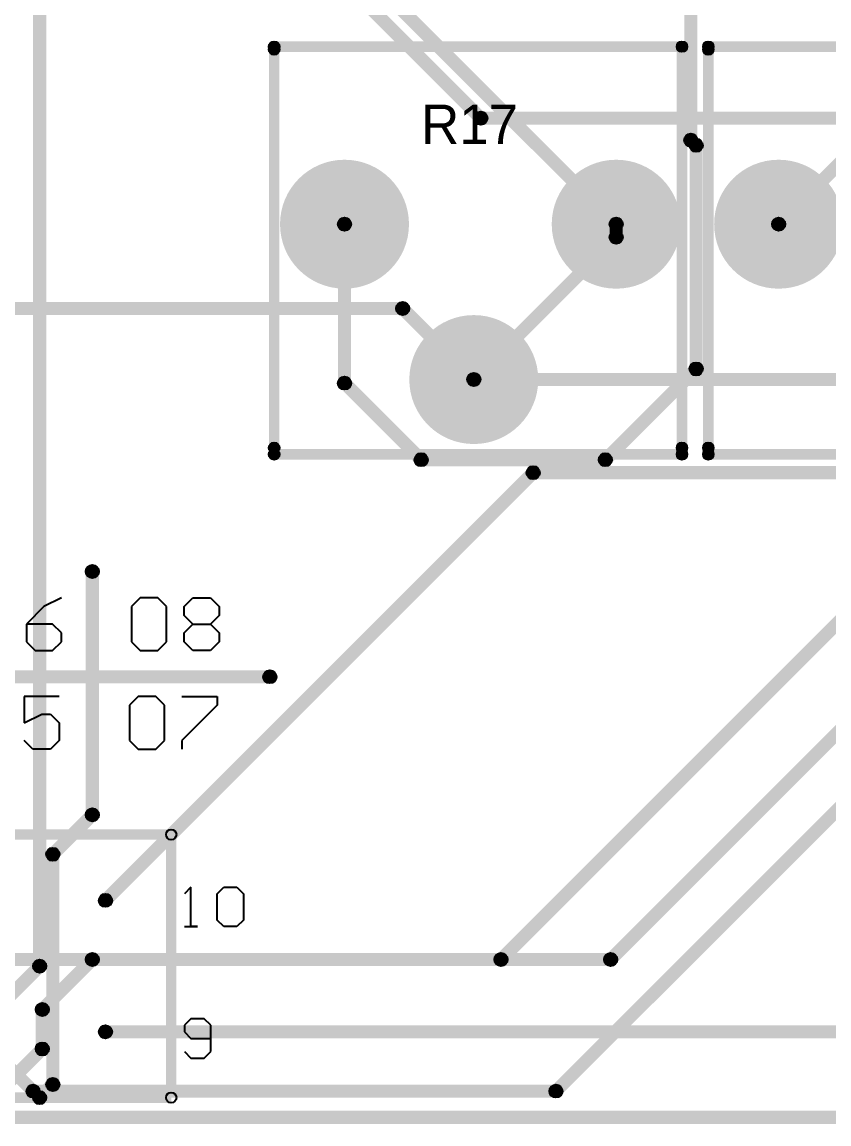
# Model space of a CAD drawing. Header units: millimetres. Extents: x 0 to 137, y 0 to 37.
# Drawn here: x 67.1 to 82.68, y -0.13 to 21.15 of the extents above; entities that cross this region are included whole.
import ezdxf

# ---------------------------------------------------------------- set-up
doc = ezdxf.new("R2010")
doc.units = ezdxf.units.MM
for name, color, linetype in [('BottomLayer', 5, 'Continuous'), ('BottomSolder', 6, 'Continuous'), ('KeepOutLayer', 6, 'Continuous'), ('MultiLayer', 9, 'Continuous'), ('PadHoleLayer', 156, 'Continuous'), ('TopLayer', 1, 'Continuous'), ('TopOverlay', 2, 'Continuous'), ('TopSolder', 216, 'Continuous')]:
    doc.layers.add(name, color=color, linetype=linetype)

# ---------------------------------------------------------------- blocks, each defined once
blk = doc.blocks.new('PCB_3362___NEW_35')
at = {"layer": 'BottomLayer'}
h = blk.add_hatch(color=5, dxfattribs=at)
edge = h.paths.add_edge_path()
edge.add_arc((0, 1.5), 1.143, 0, 360)
h = blk.add_hatch(color=5, dxfattribs=at)
edge = h.paths.add_edge_path()
edge.add_arc((-2.75, -1.5), 1.143, 0, 360)
h = blk.add_hatch(color=5, dxfattribs=at)
edge = h.paths.add_edge_path()
edge.add_arc((2.496, -1.5), 1.143, 0, 360)
at = {"layer": 'BottomSolder'}
h = blk.add_hatch(color=6, dxfattribs=at)
edge = h.paths.add_edge_path()
edge.add_arc((0, 1.5), 1.245, 0, 360)
h = blk.add_hatch(color=6, dxfattribs=at)
edge = h.paths.add_edge_path()
edge.add_arc((-2.75, -1.5), 1.245, 0, 360)
h = blk.add_hatch(color=6, dxfattribs=at)
edge = h.paths.add_edge_path()
edge.add_arc((2.496, -1.5), 1.245, 0, 360)
at = {"layer": 'MultiLayer'}
h = blk.add_hatch(color=9, dxfattribs=at)
edge = h.paths.add_edge_path()
edge.add_arc((0, 1.5), 1.143, 0, 360)
h = blk.add_hatch(color=9, dxfattribs=at)
edge = h.paths.add_edge_path()
edge.add_arc((-2.75, -1.5), 1.143, 0, 360)
h = blk.add_hatch(color=9, dxfattribs=at)
edge = h.paths.add_edge_path()
edge.add_arc((2.496, -1.5), 1.143, 0, 360)
at = {"layer": 'PadHoleLayer'}
h = blk.add_hatch(color=156, dxfattribs=at)
edge = h.paths.add_edge_path()
edge.add_arc((0, 1.5), 0.635, 0, 360)
h = blk.add_hatch(color=156, dxfattribs=at)
edge = h.paths.add_edge_path()
edge.add_arc((-2.75, -1.5), 0.635, 0, 360)
h = blk.add_hatch(color=156, dxfattribs=at)
edge = h.paths.add_edge_path()
edge.add_arc((2.496, -1.5), 0.635, 0, 360)
at = {"layer": 'TopLayer'}
h = blk.add_hatch(color=1, dxfattribs=at)
edge = h.paths.add_edge_path()
edge.add_arc((0, 1.5), 1.143, 0, 360)
h = blk.add_hatch(color=1, dxfattribs=at)
edge = h.paths.add_edge_path()
edge.add_arc((-2.75, -1.5), 1.143, 0, 360)
h = blk.add_hatch(color=1, dxfattribs=at)
edge = h.paths.add_edge_path()
edge.add_arc((2.496, -1.5), 1.143, 0, 360)
at = {"layer": 'TopOverlay'}
h = blk.add_hatch(color=2, dxfattribs=at)
edge = h.paths.add_edge_path()
edge.add_arc((-4.02, 2.945), 0.102, 0, 360)
for points in [[(3.854, 3.047), (3.854, 2.843), (-4.02, 2.843), (-4.02, 3.047)], [(-4.122, 2.818), (-3.918, 2.818), (-3.918, -4.929), (-4.122, -4.929)], [(3.752, 2.818), (3.956, 2.818), (3.956, -4.873), (3.752, -4.873)], [(3.854, -4.827), (3.854, -5.031), (-4.02, -5.031), (-4.02, -4.827)]]:
    blk.add_hatch(color=2, dxfattribs=at).paths.add_polyline_path(points)
h = blk.add_hatch(color=2, dxfattribs=at)
edge = h.paths.add_edge_path()
edge.add_arc((3.854, 2.945), 0.102, 0, 360)
h = blk.add_hatch(color=2, dxfattribs=at)
edge = h.paths.add_edge_path()
edge.add_arc((-4.02, 2.818), 0.102, 0, 360)
h = blk.add_hatch(color=2, dxfattribs=at)
edge = h.paths.add_edge_path()
edge.add_arc((3.854, 2.818), 0.102, 0, 360)
h = blk.add_hatch(color=2, dxfattribs=at)
edge = h.paths.add_edge_path()
edge.add_arc((-4.02, -4.929), 0.102, 0, 360)
h = blk.add_hatch(color=2, dxfattribs=at)
edge = h.paths.add_edge_path()
edge.add_arc((-4.02, -4.929), 0.102, 0, 360)
h = blk.add_hatch(color=2, dxfattribs=at)
edge = h.paths.add_edge_path()
edge.add_arc((3.854, -4.873), 0.102, 0, 360)
h = blk.add_hatch(color=2, dxfattribs=at)
edge = h.paths.add_edge_path()
edge.add_arc((3.854, -4.929), 0.102, 0, 360)
at = {"layer": 'TopSolder'}
h = blk.add_hatch(color=216, dxfattribs=at)
edge = h.paths.add_edge_path()
edge.add_arc((0, 1.5), 1.245, 0, 360)
h = blk.add_hatch(color=216, dxfattribs=at)
edge = h.paths.add_edge_path()
edge.add_arc((-2.75, -1.5), 1.245, 0, 360)
h = blk.add_hatch(color=216, dxfattribs=at)
edge = h.paths.add_edge_path()
edge.add_arc((2.496, -1.5), 1.245, 0, 360)
at = {"layer": 'TopOverlay'}
for centre in [(-4.02, 2.945), (3.854, 2.945), (-4.02, 2.818), (3.854, 2.818), (-4.02, -4.929), (-4.02, -4.929), (3.854, -4.873), (3.854, -4.929)]:
    blk.add_circle(centre, 0.102, dxfattribs=at)
blk = doc.blocks.new('PCB_3362___NEW_36')
at = {"layer": 'BottomLayer'}
h = blk.add_hatch(color=5, dxfattribs=at)
edge = h.paths.add_edge_path()
edge.add_arc((0, 1.5), 1.143, 0, 360)
h = blk.add_hatch(color=5, dxfattribs=at)
edge = h.paths.add_edge_path()
edge.add_arc((-2.75, -1.5), 1.143, 0, 360)
h = blk.add_hatch(color=5, dxfattribs=at)
edge = h.paths.add_edge_path()
edge.add_arc((2.496, -1.5), 1.143, 0, 360)
at = {"layer": 'BottomSolder'}
h = blk.add_hatch(color=6, dxfattribs=at)
edge = h.paths.add_edge_path()
edge.add_arc((0, 1.5), 1.245, 0, 360)
h = blk.add_hatch(color=6, dxfattribs=at)
edge = h.paths.add_edge_path()
edge.add_arc((-2.75, -1.5), 1.245, 0, 360)
h = blk.add_hatch(color=6, dxfattribs=at)
edge = h.paths.add_edge_path()
edge.add_arc((2.496, -1.5), 1.245, 0, 360)
at = {"layer": 'MultiLayer'}
h = blk.add_hatch(color=9, dxfattribs=at)
edge = h.paths.add_edge_path()
edge.add_arc((0, 1.5), 1.143, 0, 360)
h = blk.add_hatch(color=9, dxfattribs=at)
edge = h.paths.add_edge_path()
edge.add_arc((-2.75, -1.5), 1.143, 0, 360)
h = blk.add_hatch(color=9, dxfattribs=at)
edge = h.paths.add_edge_path()
edge.add_arc((2.496, -1.5), 1.143, 0, 360)
at = {"layer": 'PadHoleLayer'}
h = blk.add_hatch(color=156, dxfattribs=at)
edge = h.paths.add_edge_path()
edge.add_arc((0, 1.5), 0.635, 0, 360)
h = blk.add_hatch(color=156, dxfattribs=at)
edge = h.paths.add_edge_path()
edge.add_arc((-2.75, -1.5), 0.635, 0, 360)
h = blk.add_hatch(color=156, dxfattribs=at)
edge = h.paths.add_edge_path()
edge.add_arc((2.496, -1.5), 0.635, 0, 360)
at = {"layer": 'TopLayer'}
h = blk.add_hatch(color=1, dxfattribs=at)
edge = h.paths.add_edge_path()
edge.add_arc((0, 1.5), 1.143, 0, 360)
h = blk.add_hatch(color=1, dxfattribs=at)
edge = h.paths.add_edge_path()
edge.add_arc((-2.75, -1.5), 1.143, 0, 360)
h = blk.add_hatch(color=1, dxfattribs=at)
edge = h.paths.add_edge_path()
edge.add_arc((2.496, -1.5), 1.143, 0, 360)
at = {"layer": 'TopOverlay'}
h = blk.add_hatch(color=2, dxfattribs=at)
edge = h.paths.add_edge_path()
edge.add_arc((-4.02, 2.945), 0.102, 0, 360)
for points in [[(3.854, 3.047), (3.854, 2.843), (-4.02, 2.843), (-4.02, 3.047)], [(-4.122, 2.818), (-3.918, 2.818), (-3.918, -4.929), (-4.122, -4.929)], [(3.752, 2.818), (3.956, 2.818), (3.956, -4.873), (3.752, -4.873)], [(3.854, -4.827), (3.854, -5.031), (-4.02, -5.031), (-4.02, -4.827)]]:
    blk.add_hatch(color=2, dxfattribs=at).paths.add_polyline_path(points)
h = blk.add_hatch(color=2, dxfattribs=at)
edge = h.paths.add_edge_path()
edge.add_arc((3.854, 2.945), 0.102, 0, 360)
h = blk.add_hatch(color=2, dxfattribs=at)
edge = h.paths.add_edge_path()
edge.add_arc((-4.02, 2.818), 0.102, 0, 360)
h = blk.add_hatch(color=2, dxfattribs=at)
edge = h.paths.add_edge_path()
edge.add_arc((3.854, 2.818), 0.102, 0, 360)
h = blk.add_hatch(color=2, dxfattribs=at)
edge = h.paths.add_edge_path()
edge.add_arc((-4.02, -4.929), 0.102, 0, 360)
h = blk.add_hatch(color=2, dxfattribs=at)
edge = h.paths.add_edge_path()
edge.add_arc((-4.02, -4.929), 0.102, 0, 360)
h = blk.add_hatch(color=2, dxfattribs=at)
edge = h.paths.add_edge_path()
edge.add_arc((3.854, -4.873), 0.102, 0, 360)
h = blk.add_hatch(color=2, dxfattribs=at)
edge = h.paths.add_edge_path()
edge.add_arc((3.854, -4.929), 0.102, 0, 360)
at = {"layer": 'TopSolder'}
h = blk.add_hatch(color=216, dxfattribs=at)
edge = h.paths.add_edge_path()
edge.add_arc((0, 1.5), 1.245, 0, 360)
h = blk.add_hatch(color=216, dxfattribs=at)
edge = h.paths.add_edge_path()
edge.add_arc((-2.75, -1.5), 1.245, 0, 360)
h = blk.add_hatch(color=216, dxfattribs=at)
edge = h.paths.add_edge_path()
edge.add_arc((2.496, -1.5), 1.245, 0, 360)
at = {"layer": 'TopOverlay'}
for centre in [(-4.02, 2.945), (3.854, 2.945), (-4.02, 2.818), (3.854, 2.818), (-4.02, -4.929), (-4.02, -4.929), (3.854, -4.873), (3.854, -4.929)]:
    blk.add_circle(centre, 0.102, dxfattribs=at)
blk = doc.blocks.new('HDR2X5_53')
at = {"layer": 'BottomLayer'}
h = blk.add_hatch(color=5, dxfattribs=at)
edge = h.paths.add_edge_path()
edge.add_arc((0, 2.54), 0.75, 0, 360)
h = blk.add_hatch(color=5, dxfattribs=at)
edge = h.paths.add_edge_path()
edge.add_arc((2.54, 2.54), 0.75, 0, 360)
h = blk.add_hatch(color=5, dxfattribs=at)
edge = h.paths.add_edge_path()
edge.add_arc((5.08, 2.54), 0.75, 0, 360)
h = blk.add_hatch(color=5, dxfattribs=at)
edge = h.paths.add_edge_path()
edge.add_arc((7.62, 2.54), 0.75, 0, 360)
h = blk.add_hatch(color=5, dxfattribs=at)
edge = h.paths.add_edge_path()
edge.add_arc((10.16, 2.54), 0.75, 0, 360)
blk.add_hatch(color=5, dxfattribs=at).paths.add_polyline_path([(-0.75, 0.75), (0.75, 0.75), (0.75, -0.75), (-0.75, -0.75)])
h = blk.add_hatch(color=5, dxfattribs=at)
edge = h.paths.add_edge_path()
edge.add_arc((2.54, 0), 0.75, 0, 360)
h = blk.add_hatch(color=5, dxfattribs=at)
edge = h.paths.add_edge_path()
edge.add_arc((5.08, 0), 0.75, 0, 360)
h = blk.add_hatch(color=5, dxfattribs=at)
edge = h.paths.add_edge_path()
edge.add_arc((7.62, 0), 0.75, 0, 360)
h = blk.add_hatch(color=5, dxfattribs=at)
edge = h.paths.add_edge_path()
edge.add_arc((10.16, 0), 0.75, 0, 360)
at = {"layer": 'BottomSolder'}
h = blk.add_hatch(color=6, dxfattribs=at)
edge = h.paths.add_edge_path()
edge.add_arc((0, 2.54), 0.852, 0, 360)
h = blk.add_hatch(color=6, dxfattribs=at)
edge = h.paths.add_edge_path()
edge.add_arc((2.54, 2.54), 0.852, 0, 360)
h = blk.add_hatch(color=6, dxfattribs=at)
edge = h.paths.add_edge_path()
edge.add_arc((5.08, 2.54), 0.852, 0, 360)
h = blk.add_hatch(color=6, dxfattribs=at)
edge = h.paths.add_edge_path()
edge.add_arc((7.62, 2.54), 0.852, 0, 360)
h = blk.add_hatch(color=6, dxfattribs=at)
edge = h.paths.add_edge_path()
edge.add_arc((10.16, 2.54), 0.852, 0, 360)
blk.add_hatch(color=6, dxfattribs=at).paths.add_polyline_path([(-0.852, 0.852), (0.852, 0.852), (0.852, -0.852), (-0.852, -0.852)])
h = blk.add_hatch(color=6, dxfattribs=at)
edge = h.paths.add_edge_path()
edge.add_arc((2.54, 0), 0.852, 0, 360)
h = blk.add_hatch(color=6, dxfattribs=at)
edge = h.paths.add_edge_path()
edge.add_arc((5.08, 0), 0.852, 0, 360)
h = blk.add_hatch(color=6, dxfattribs=at)
edge = h.paths.add_edge_path()
edge.add_arc((7.62, 0), 0.852, 0, 360)
h = blk.add_hatch(color=6, dxfattribs=at)
edge = h.paths.add_edge_path()
edge.add_arc((10.16, 0), 0.852, 0, 360)
at = {"layer": 'MultiLayer'}
h = blk.add_hatch(color=9, dxfattribs=at)
edge = h.paths.add_edge_path()
edge.add_arc((0, 2.54), 0.75, 0, 360)
h = blk.add_hatch(color=9, dxfattribs=at)
edge = h.paths.add_edge_path()
edge.add_arc((2.54, 2.54), 0.75, 0, 360)
h = blk.add_hatch(color=9, dxfattribs=at)
edge = h.paths.add_edge_path()
edge.add_arc((5.08, 2.54), 0.75, 0, 360)
h = blk.add_hatch(color=9, dxfattribs=at)
edge = h.paths.add_edge_path()
edge.add_arc((7.62, 2.54), 0.75, 0, 360)
h = blk.add_hatch(color=9, dxfattribs=at)
edge = h.paths.add_edge_path()
edge.add_arc((10.16, 2.54), 0.75, 0, 360)
blk.add_hatch(color=9, dxfattribs=at).paths.add_polyline_path([(-0.75, 0.75), (0.75, 0.75), (0.75, -0.75), (-0.75, -0.75)])
h = blk.add_hatch(color=9, dxfattribs=at)
edge = h.paths.add_edge_path()
edge.add_arc((2.54, 0), 0.75, 0, 360)
h = blk.add_hatch(color=9, dxfattribs=at)
edge = h.paths.add_edge_path()
edge.add_arc((5.08, 0), 0.75, 0, 360)
h = blk.add_hatch(color=9, dxfattribs=at)
edge = h.paths.add_edge_path()
edge.add_arc((7.62, 0), 0.75, 0, 360)
h = blk.add_hatch(color=9, dxfattribs=at)
edge = h.paths.add_edge_path()
edge.add_arc((10.16, 0), 0.75, 0, 360)
at = {"layer": 'PadHoleLayer'}
h = blk.add_hatch(color=156, dxfattribs=at)
edge = h.paths.add_edge_path()
edge.add_arc((0, 2.54), 0.45, 0, 360)
h = blk.add_hatch(color=156, dxfattribs=at)
edge = h.paths.add_edge_path()
edge.add_arc((2.54, 2.54), 0.45, 0, 360)
h = blk.add_hatch(color=156, dxfattribs=at)
edge = h.paths.add_edge_path()
edge.add_arc((5.08, 2.54), 0.45, 0, 360)
h = blk.add_hatch(color=156, dxfattribs=at)
edge = h.paths.add_edge_path()
edge.add_arc((7.62, 2.54), 0.45, 0, 360)
h = blk.add_hatch(color=156, dxfattribs=at)
edge = h.paths.add_edge_path()
edge.add_arc((10.16, 2.54), 0.45, 0, 360)
h = blk.add_hatch(color=156, dxfattribs=at)
edge = h.paths.add_edge_path()
edge.add_arc((0, 0), 0.45, 0, 360)
h = blk.add_hatch(color=156, dxfattribs=at)
edge = h.paths.add_edge_path()
edge.add_arc((2.54, 0), 0.45, 0, 360)
h = blk.add_hatch(color=156, dxfattribs=at)
edge = h.paths.add_edge_path()
edge.add_arc((5.08, 0), 0.45, 0, 360)
h = blk.add_hatch(color=156, dxfattribs=at)
edge = h.paths.add_edge_path()
edge.add_arc((7.62, 0), 0.45, 0, 360)
h = blk.add_hatch(color=156, dxfattribs=at)
edge = h.paths.add_edge_path()
edge.add_arc((10.16, 0), 0.45, 0, 360)
at = {"layer": 'TopLayer'}
h = blk.add_hatch(color=1, dxfattribs=at)
edge = h.paths.add_edge_path()
edge.add_arc((0, 2.54), 0.75, 0, 360)
h = blk.add_hatch(color=1, dxfattribs=at)
edge = h.paths.add_edge_path()
edge.add_arc((2.54, 2.54), 0.75, 0, 360)
h = blk.add_hatch(color=1, dxfattribs=at)
edge = h.paths.add_edge_path()
edge.add_arc((5.08, 2.54), 0.75, 0, 360)
h = blk.add_hatch(color=1, dxfattribs=at)
edge = h.paths.add_edge_path()
edge.add_arc((7.62, 2.54), 0.75, 0, 360)
h = blk.add_hatch(color=1, dxfattribs=at)
edge = h.paths.add_edge_path()
edge.add_arc((10.16, 2.54), 0.75, 0, 360)
blk.add_hatch(color=1, dxfattribs=at).paths.add_polyline_path([(-0.75, 0.75), (0.75, 0.75), (0.75, -0.75), (-0.75, -0.75)])
h = blk.add_hatch(color=1, dxfattribs=at)
edge = h.paths.add_edge_path()
edge.add_arc((2.54, 0), 0.75, 0, 360)
h = blk.add_hatch(color=1, dxfattribs=at)
edge = h.paths.add_edge_path()
edge.add_arc((5.08, 0), 0.75, 0, 360)
h = blk.add_hatch(color=1, dxfattribs=at)
edge = h.paths.add_edge_path()
edge.add_arc((7.62, 0), 0.75, 0, 360)
h = blk.add_hatch(color=1, dxfattribs=at)
edge = h.paths.add_edge_path()
edge.add_arc((10.16, 0), 0.75, 0, 360)
at = {"layer": 'TopOverlay'}
h = blk.add_hatch(color=2, dxfattribs=at)
edge = h.paths.add_edge_path()
edge.add_arc((-1.27, 3.81), 0.1, 0, 360)
h = blk.add_hatch(color=2, dxfattribs=at)
edge = h.paths.add_edge_path()
edge.add_arc((-1.27, 3.81), 0.1, 0, 360)
for points in [[(-1.27, 3.71), (-1.27, 3.91), (11.43, 3.91), (11.43, 3.71)], [(-1.17, -1.27), (-1.37, -1.27), (-1.37, 3.81), (-1.17, 3.81)], [(11.53, -1.27), (11.33, -1.27), (11.33, 3.81), (11.53, 3.81)], [(-1.27, -1.37), (-1.27, -1.17), (11.43, -1.17), (11.43, -1.37)]]:
    blk.add_hatch(color=2, dxfattribs=at).paths.add_polyline_path(points)
h = blk.add_hatch(color=2, dxfattribs=at)
edge = h.paths.add_edge_path()
edge.add_arc((11.43, 3.81), 0.1, 0, 360)
h = blk.add_hatch(color=2, dxfattribs=at)
edge = h.paths.add_edge_path()
edge.add_arc((11.43, 3.81), 0.1, 0, 360)
h = blk.add_hatch(color=2, dxfattribs=at)
edge = h.paths.add_edge_path()
edge.add_arc((-1.27, -1.27), 0.1, 0, 360)
h = blk.add_hatch(color=2, dxfattribs=at)
edge = h.paths.add_edge_path()
edge.add_arc((-1.27, -1.27), 0.1, 0, 360)
h = blk.add_hatch(color=2, dxfattribs=at)
edge = h.paths.add_edge_path()
edge.add_arc((11.43, -1.27), 0.1, 0, 360)
h = blk.add_hatch(color=2, dxfattribs=at)
edge = h.paths.add_edge_path()
edge.add_arc((11.43, -1.27), 0.1, 0, 360)
at = {"layer": 'TopSolder'}
h = blk.add_hatch(color=216, dxfattribs=at)
edge = h.paths.add_edge_path()
edge.add_arc((0, 2.54), 0.852, 0, 360)
h = blk.add_hatch(color=216, dxfattribs=at)
edge = h.paths.add_edge_path()
edge.add_arc((2.54, 2.54), 0.852, 0, 360)
h = blk.add_hatch(color=216, dxfattribs=at)
edge = h.paths.add_edge_path()
edge.add_arc((5.08, 2.54), 0.852, 0, 360)
h = blk.add_hatch(color=216, dxfattribs=at)
edge = h.paths.add_edge_path()
edge.add_arc((7.62, 2.54), 0.852, 0, 360)
h = blk.add_hatch(color=216, dxfattribs=at)
edge = h.paths.add_edge_path()
edge.add_arc((10.16, 2.54), 0.852, 0, 360)
blk.add_hatch(color=216, dxfattribs=at).paths.add_polyline_path([(-0.852, 0.852), (0.852, 0.852), (0.852, -0.852), (-0.852, -0.852)])
h = blk.add_hatch(color=216, dxfattribs=at)
edge = h.paths.add_edge_path()
edge.add_arc((2.54, 0), 0.852, 0, 360)
h = blk.add_hatch(color=216, dxfattribs=at)
edge = h.paths.add_edge_path()
edge.add_arc((5.08, 0), 0.852, 0, 360)
h = blk.add_hatch(color=216, dxfattribs=at)
edge = h.paths.add_edge_path()
edge.add_arc((7.62, 0), 0.852, 0, 360)
h = blk.add_hatch(color=216, dxfattribs=at)
edge = h.paths.add_edge_path()
edge.add_arc((10.16, 0), 0.852, 0, 360)
at = {"layer": 'TopOverlay'}
for p, q in [((-2.413, 2.794), (-2.54, 2.667)), ((-2.159, 2.794), (-2.413, 2.794)), ((-2.032, 2.667), (-2.159, 2.794)), ((11.811, 2.794), (11.684, 2.667)), ((11.811, 2.032), (11.811, 2.794)), ((12.319, 2.667), (12.446, 2.794)), ((12.446, 2.794), (12.7, 2.794)), ((12.7, 2.794), (12.827, 2.667)), ((-2.032, 2.54), (-2.032, 2.667)), ((12.319, 2.159), (12.319, 2.667)), ((12.827, 2.667), (12.827, 2.159)), ((-2.54, 2.032), (-2.032, 2.54)), ((12.446, 2.032), (12.319, 2.159)), ((12.827, 2.159), (12.7, 2.032)), ((-2.032, 2.032), (-2.54, 2.032)), ((11.684, 2.032), (11.938, 2.032)), ((11.938, 2.032), (11.811, 2.032)), ((12.7, 2.032), (12.446, 2.032)), ((-1.905, 0.254), (-2.032, 0.127)), ((-1.905, -0.508), (-1.905, 0.254)), ((11.811, 0.254), (11.684, 0.127)), ((12.065, 0.254), (11.811, 0.254)), ((12.192, 0.127), (12.065, 0.254)), ((11.684, 0.127), (11.684, 0)), ((12.192, -0.381), (12.192, 0.127)), ((11.684, 0), (11.811, -0.127)), ((11.811, -0.127), (12.192, -0.127)), ((11.684, -0.381), (11.811, -0.508)), ((12.065, -0.508), (12.192, -0.381)), ((-2.032, -0.508), (-1.778, -0.508)), ((-1.778, -0.508), (-1.905, -0.508)), ((11.811, -0.508), (12.065, -0.508))]:
    blk.add_line(p, q, dxfattribs=at)
for centre in [(-1.27, 3.81), (-1.27, 3.81), (11.43, 3.81), (11.43, 3.81), (-1.27, -1.27), (-1.27, -1.27), (11.43, -1.27), (11.43, -1.27)]:
    blk.add_circle(centre, 0.1, dxfattribs=at)

msp = doc.modelspace()

# ---------------------------------------------------------------- hatches: boundary and pattern name
at = {"layer": 'BottomLayer'}
for points in [[(70.522, 24.548), (70.702, 24.728), (76.045, 19.385), (75.865, 19.205)], [(75.955, 19.168), (75.955, 19.422), (98.67, 19.422), (98.67, 19.168)], [(81.795, 17.158), (81.615, 17.338), (83.154, 18.877), (83.334, 18.697)], [(77.495, 0.418), (77.316, 0.598), (93.56, 16.842), (93.74, 16.663)], [(64.894, 15.494), (64.894, 15.748), (74.446, 15.748), (74.446, 15.494)], [(74.356, 15.531), (74.536, 15.711), (75.909, 14.338), (75.729, 14.158)], [(75.819, 14.121), (75.819, 14.375), (84.201, 14.375), (84.201, 14.121)], [(76.966, 12.323), (76.966, 12.577), (86.491, 12.577), (86.491, 12.323)], [(68.797, 4.101), (68.617, 4.281), (76.876, 12.54), (77.056, 12.36)], [(78.55, 2.958), (78.371, 3.138), (86.829, 11.596), (87.009, 11.416)], [(63.119, 2.921), (63.119, 3.175), (78.461, 3.175), (78.461, 2.921)], [(66.077, 1.561), (66.257, 1.741), (67.4, 0.598), (67.22, 0.418)], [(67.31, 0.381), (67.31, 0.635), (77.405, 0.635), (77.405, 0.381)]]:
    msp.add_hatch(color=5, dxfattribs=at).paths.add_polyline_path(points)
h = msp.add_hatch(color=5, dxfattribs=at)
edge = h.paths.add_edge_path()
edge.add_arc((75.955, 19.295), 0.127, 0, 360)
h = msp.add_hatch(color=5, dxfattribs=at)
edge = h.paths.add_edge_path()
edge.add_arc((75.955, 19.295), 0.127, 0, 360)
h = msp.add_hatch(color=5, dxfattribs=at)
edge = h.paths.add_edge_path()
edge.add_arc((81.705, 17.248), 0.127, 0, 360)
h = msp.add_hatch(color=5, dxfattribs=at)
edge = h.paths.add_edge_path()
edge.add_arc((74.446, 15.621), 0.127, 0, 360)
h = msp.add_hatch(color=5, dxfattribs=at)
edge = h.paths.add_edge_path()
edge.add_arc((74.446, 15.621), 0.127, 0, 360)
h = msp.add_hatch(color=5, dxfattribs=at)
edge = h.paths.add_edge_path()
edge.add_arc((75.819, 14.248), 0.127, 0, 360)
h = msp.add_hatch(color=5, dxfattribs=at)
edge = h.paths.add_edge_path()
edge.add_arc((75.819, 14.248), 0.127, 0, 360)
h = msp.add_hatch(color=5, dxfattribs=at)
edge = h.paths.add_edge_path()
edge.add_arc((76.966, 12.45), 0.127, 0, 360)
h = msp.add_hatch(color=5, dxfattribs=at)
edge = h.paths.add_edge_path()
edge.add_arc((76.966, 12.45), 0.127, 0, 360)
h = msp.add_hatch(color=5, dxfattribs=at)
edge = h.paths.add_edge_path()
edge.add_arc((68.707, 4.191), 0.127, 0, 360)
h = msp.add_hatch(color=5, dxfattribs=at)
edge = h.paths.add_edge_path()
edge.add_arc((78.461, 3.048), 0.127, 0, 360)
h = msp.add_hatch(color=5, dxfattribs=at)
edge = h.paths.add_edge_path()
edge.add_arc((78.461, 3.048), 0.127, 0, 360)
h = msp.add_hatch(color=5, dxfattribs=at)
edge = h.paths.add_edge_path()
edge.add_arc((67.31, 0.508), 0.127, 0, 360)
h = msp.add_hatch(color=5, dxfattribs=at)
edge = h.paths.add_edge_path()
edge.add_arc((67.31, 0.508), 0.127, 0, 360)
h = msp.add_hatch(color=5, dxfattribs=at)
edge = h.paths.add_edge_path()
edge.add_arc((77.405, 0.508), 0.127, 0, 360)
h = msp.add_hatch(color=5, dxfattribs=at)
edge = h.paths.add_edge_path()
edge.add_arc((77.405, 0.508), 0.127, 0, 360)
at = {"layer": 'KeepOutLayer'}
msp.add_hatch(color=6, dxfattribs=at).paths.add_polyline_path([(3.81, -0.127), (3.81, 0.127), (132.588, 0.127), (132.588, -0.127)])
at = {"layer": 'TopLayer'}
for points in [[(67.564, 2.921), (67.31, 2.921), (67.31, 32.767), (67.564, 32.767)], [(80.137, 18.872), (79.883, 18.872), (79.883, 28.701), (80.137, 28.701)], [(73.951, 21.686), (74.131, 21.866), (78.659, 17.338), (78.479, 17.158)], [(79.92, 18.782), (80.1, 18.962), (80.201, 18.86), (80.022, 18.681)], [(80.239, 14.453), (79.985, 14.453), (79.985, 18.771), (80.239, 18.771)], [(73.45, 14.18), (73.196, 14.18), (73.196, 17.248), (73.45, 17.248)], [(78.696, 16.998), (78.442, 16.998), (78.442, 17.248), (78.696, 17.248)], [(75.909, 14.158), (75.729, 14.338), (78.479, 17.088), (78.659, 16.908)], [(78.449, 12.61), (78.269, 12.79), (80.022, 14.542), (80.201, 14.363)], [(73.233, 14.09), (73.413, 14.27), (74.893, 12.79), (74.713, 12.61)], [(74.803, 12.573), (74.803, 12.827), (78.359, 12.827), (78.359, 12.573)], [(76.434, 2.958), (76.254, 3.138), (85.906, 12.79), (86.086, 12.61)], [(66.257, 1.561), (66.077, 1.741), (67.347, 3.011), (67.527, 2.831)], [(67.578, 1.993), (67.398, 2.173), (68.363, 3.138), (68.543, 2.958)], [(68.453, 2.921), (68.453, 3.175), (76.344, 3.175), (76.344, 2.921)], [(67.615, 1.321), (67.361, 1.321), (67.361, 2.083), (67.615, 2.083)], [(68.707, 1.524), (68.707, 1.778), (88.214, 1.778), (88.214, 1.524)], [(66.765, 0.418), (66.585, 0.598), (67.398, 1.411), (67.578, 1.231)]]:
    msp.add_hatch(color=1, dxfattribs=at).paths.add_polyline_path(points)
h = msp.add_hatch(color=1, dxfattribs=at)
edge = h.paths.add_edge_path()
edge.add_arc((80.01, 18.872), 0.127, 0, 360)
h = msp.add_hatch(color=1, dxfattribs=at)
edge = h.paths.add_edge_path()
edge.add_arc((80.01, 18.872), 0.127, 0, 360)
h = msp.add_hatch(color=1, dxfattribs=at)
edge = h.paths.add_edge_path()
edge.add_arc((80.112, 18.771), 0.127, 0, 360)
h = msp.add_hatch(color=1, dxfattribs=at)
edge = h.paths.add_edge_path()
edge.add_arc((80.112, 18.771), 0.127, 0, 360)
h = msp.add_hatch(color=1, dxfattribs=at)
edge = h.paths.add_edge_path()
edge.add_arc((73.323, 17.248), 0.127, 0, 360)
h = msp.add_hatch(color=1, dxfattribs=at)
edge = h.paths.add_edge_path()
edge.add_arc((78.569, 17.248), 0.127, 0, 360)
h = msp.add_hatch(color=1, dxfattribs=at)
edge = h.paths.add_edge_path()
edge.add_arc((78.569, 17.248), 0.127, 0, 360)
h = msp.add_hatch(color=1, dxfattribs=at)
edge = h.paths.add_edge_path()
edge.add_arc((78.569, 16.998), 0.127, 0, 360)
h = msp.add_hatch(color=1, dxfattribs=at)
edge = h.paths.add_edge_path()
edge.add_arc((78.569, 16.998), 0.127, 0, 360)
h = msp.add_hatch(color=1, dxfattribs=at)
edge = h.paths.add_edge_path()
edge.add_arc((80.112, 14.453), 0.127, 0, 360)
h = msp.add_hatch(color=1, dxfattribs=at)
edge = h.paths.add_edge_path()
edge.add_arc((80.112, 14.453), 0.127, 0, 360)
h = msp.add_hatch(color=1, dxfattribs=at)
edge = h.paths.add_edge_path()
edge.add_arc((73.323, 14.18), 0.127, 0, 360)
h = msp.add_hatch(color=1, dxfattribs=at)
edge = h.paths.add_edge_path()
edge.add_arc((73.323, 14.18), 0.127, 0, 360)
h = msp.add_hatch(color=1, dxfattribs=at)
edge = h.paths.add_edge_path()
edge.add_arc((75.819, 14.248), 0.127, 0, 360)
h = msp.add_hatch(color=1, dxfattribs=at)
edge = h.paths.add_edge_path()
edge.add_arc((74.803, 12.7), 0.127, 0, 360)
h = msp.add_hatch(color=1, dxfattribs=at)
edge = h.paths.add_edge_path()
edge.add_arc((74.803, 12.7), 0.127, 0, 360)
h = msp.add_hatch(color=1, dxfattribs=at)
edge = h.paths.add_edge_path()
edge.add_arc((78.359, 12.7), 0.127, 0, 360)
h = msp.add_hatch(color=1, dxfattribs=at)
edge = h.paths.add_edge_path()
edge.add_arc((78.359, 12.7), 0.127, 0, 360)
h = msp.add_hatch(color=1, dxfattribs=at)
edge = h.paths.add_edge_path()
edge.add_arc((67.437, 2.921), 0.127, 0, 360)
h = msp.add_hatch(color=1, dxfattribs=at)
edge = h.paths.add_edge_path()
edge.add_arc((67.437, 2.921), 0.127, 0, 360)
h = msp.add_hatch(color=1, dxfattribs=at)
edge = h.paths.add_edge_path()
edge.add_arc((68.453, 3.048), 0.127, 0, 360)
h = msp.add_hatch(color=1, dxfattribs=at)
edge = h.paths.add_edge_path()
edge.add_arc((68.453, 3.048), 0.127, 0, 360)
h = msp.add_hatch(color=1, dxfattribs=at)
edge = h.paths.add_edge_path()
edge.add_arc((76.344, 3.048), 0.127, 0, 360)
h = msp.add_hatch(color=1, dxfattribs=at)
edge = h.paths.add_edge_path()
edge.add_arc((76.344, 3.048), 0.127, 0, 360)
h = msp.add_hatch(color=1, dxfattribs=at)
edge = h.paths.add_edge_path()
edge.add_arc((67.488, 2.083), 0.127, 0, 360)
h = msp.add_hatch(color=1, dxfattribs=at)
edge = h.paths.add_edge_path()
edge.add_arc((67.488, 2.083), 0.127, 0, 360)
h = msp.add_hatch(color=1, dxfattribs=at)
edge = h.paths.add_edge_path()
edge.add_arc((68.707, 1.651), 0.127, 0, 360)
h = msp.add_hatch(color=1, dxfattribs=at)
edge = h.paths.add_edge_path()
edge.add_arc((67.488, 1.321), 0.127, 0, 360)
h = msp.add_hatch(color=1, dxfattribs=at)
edge = h.paths.add_edge_path()
edge.add_arc((67.488, 1.321), 0.127, 0, 360)
at = {"layer": 'TopOverlay'}
h = msp.add_hatch(color=2, dxfattribs=at)
edge = h.paths.add_edge_path()
edge.add_arc((68.453, 10.541), 0.127, 0, 360)
for points in [[(68.58, 5.842), (68.326, 5.842), (68.326, 10.541), (68.58, 10.541)], [(56.515, 8.382), (56.515, 8.636), (71.882, 8.636), (71.882, 8.382)], [(67.781, 4.99), (67.601, 5.17), (68.363, 5.932), (68.543, 5.752)], [(67.818, 0.635), (67.564, 0.635), (67.564, 5.08), (67.818, 5.08)], [(67.527, 0.291), (67.347, 0.471), (67.601, 0.725), (67.781, 0.545)]]:
    msp.add_hatch(color=2, dxfattribs=at).paths.add_polyline_path(points)
h = msp.add_hatch(color=2, dxfattribs=at)
edge = h.paths.add_edge_path()
edge.add_arc((71.882, 8.509), 0.127, 0, 360)
h = msp.add_hatch(color=2, dxfattribs=at)
edge = h.paths.add_edge_path()
edge.add_arc((68.453, 5.842), 0.127, 0, 360)
h = msp.add_hatch(color=2, dxfattribs=at)
edge = h.paths.add_edge_path()
edge.add_arc((68.453, 5.842), 0.127, 0, 360)
h = msp.add_hatch(color=2, dxfattribs=at)
edge = h.paths.add_edge_path()
edge.add_arc((67.691, 5.08), 0.127, 0, 360)
h = msp.add_hatch(color=2, dxfattribs=at)
edge = h.paths.add_edge_path()
edge.add_arc((67.691, 5.08), 0.127, 0, 360)
h = msp.add_hatch(color=2, dxfattribs=at)
edge = h.paths.add_edge_path()
edge.add_arc((67.691, 0.635), 0.127, 0, 360)
h = msp.add_hatch(color=2, dxfattribs=at)
edge = h.paths.add_edge_path()
edge.add_arc((67.691, 0.635), 0.127, 0, 360)
h = msp.add_hatch(color=2, dxfattribs=at)
edge = h.paths.add_edge_path()
edge.add_arc((67.437, 0.381), 0.127, 0, 360)

# ---------------------------------------------------------------- linework, layer by layer
at = {"layer": 'BottomLayer'}
for centre in [(75.955, 19.295), (75.955, 19.295), (81.705, 17.248), (74.446, 15.621), (74.446, 15.621), (75.819, 14.248), (75.819, 14.248), (76.966, 12.45), (76.966, 12.45), (68.707, 4.191), (78.461, 3.048), (78.461, 3.048), (67.31, 0.508), (67.31, 0.508), (77.405, 0.508), (77.405, 0.508)]:
    msp.add_circle(centre, 0.127, dxfattribs=at)
at = {"layer": 'TopLayer'}
for centre in [(80.01, 18.872), (80.01, 18.872), (80.112, 18.771), (80.112, 18.771), (73.323, 17.248), (78.569, 17.248), (78.569, 17.248), (78.569, 16.998), (78.569, 16.998), (80.112, 14.453), (80.112, 14.453), (73.323, 14.18), (73.323, 14.18), (75.819, 14.248), (74.803, 12.7), (74.803, 12.7), (78.359, 12.7), (78.359, 12.7), (67.437, 2.921), (67.437, 2.921), (68.453, 3.048), (68.453, 3.048), (76.344, 3.048), (76.344, 3.048), (67.488, 2.083), (67.488, 2.083), (68.707, 1.651), (67.488, 1.321), (67.488, 1.321)]:
    msp.add_circle(centre, 0.127, dxfattribs=at)
at = {"layer": 'TopOverlay'}
for p, q in [((67.857, 10.033), (67.518, 9.863)), ((69.38, 10.033), (69.211, 9.863)), ((69.719, 10.033), (69.38, 10.033)), ((69.888, 9.863), (69.719, 10.033)), ((70.227, 9.863), (70.396, 10.033)), ((70.396, 10.033), (70.735, 10.033)), ((70.735, 10.033), (70.904, 9.863)), ((67.518, 9.863), (67.18, 9.525)), ((69.211, 9.863), (69.211, 9.186)), ((69.888, 9.186), (69.888, 9.863)), ((70.227, 9.694), (70.227, 9.863)), ((70.904, 9.863), (70.904, 9.694)), ((70.396, 9.525), (70.227, 9.694)), ((70.904, 9.694), (70.735, 9.525)), ((67.18, 9.525), (67.18, 9.186)), ((67.688, 9.525), (67.18, 9.525)), ((67.857, 9.356), (67.688, 9.525)), ((70.227, 9.356), (70.396, 9.525)), ((70.396, 9.525), (70.735, 9.525)), ((70.735, 9.525), (70.904, 9.356)), ((67.18, 9.186), (67.349, 9.017)), ((67.688, 9.017), (67.857, 9.186)), ((67.857, 9.186), (67.857, 9.356)), ((69.211, 9.186), (69.38, 9.017)), ((69.719, 9.017), (69.888, 9.186)), ((70.227, 9.186), (70.227, 9.356)), ((70.396, 9.017), (70.227, 9.186)), ((70.904, 9.186), (70.735, 9.017)), ((70.904, 9.356), (70.904, 9.186)), ((67.349, 9.017), (67.688, 9.017)), ((69.38, 9.017), (69.719, 9.017)), ((70.735, 9.017), (70.396, 9.017)), ((67.815, 8.128), (67.137, 8.128)), ((67.137, 8.128), (67.137, 7.62)), ((69.338, 8.128), (69.169, 7.958)), ((69.677, 8.128), (69.338, 8.128)), ((69.846, 7.958), (69.677, 8.128)), ((70.184, 8.128), (70.862, 8.128)), ((70.862, 8.128), (70.862, 7.958)), ((69.169, 7.958), (69.169, 7.281)), ((69.846, 7.281), (69.846, 7.958)), ((70.862, 7.958), (70.184, 7.281)), ((67.137, 7.62), (67.476, 7.789)), ((67.476, 7.789), (67.645, 7.789)), ((67.645, 7.789), (67.815, 7.62)), ((67.815, 7.62), (67.815, 7.281)), ((67.307, 7.112), (67.137, 7.281)), ((67.815, 7.281), (67.645, 7.112)), ((69.169, 7.281), (69.338, 7.112)), ((69.677, 7.112), (69.846, 7.281)), ((70.184, 7.281), (70.184, 7.112)), ((67.645, 7.112), (67.307, 7.112)), ((69.338, 7.112), (69.677, 7.112))]:
    msp.add_line(p, q, dxfattribs=at)
for centre in [(68.453, 10.541), (71.882, 8.509), (68.453, 5.842), (68.453, 5.842), (67.691, 5.08), (67.691, 5.08), (67.691, 0.635), (67.691, 0.635), (67.437, 0.381)]:
    msp.add_circle(centre, 0.127, dxfattribs=at)

# ---------------------------------------------------------------- block references
for name, p, rotation in [('PCB_3362___NEW_36', (75.819, 15.748), 180), ('PCB_3362___NEW_35', (84.201, 15.748), 180), ('HDR2X5_53', (58.547, 1.651), 360)]:
    msp.add_blockref(name, p, dxfattribs=dict(rotation=rotation))

# ---------------------------------------------------------------- texts
msp.add_text('R17', height=0.762, dxfattribs=at).set_placement((74.803, 18.796))

doc.saveas('drawing.dxf')
